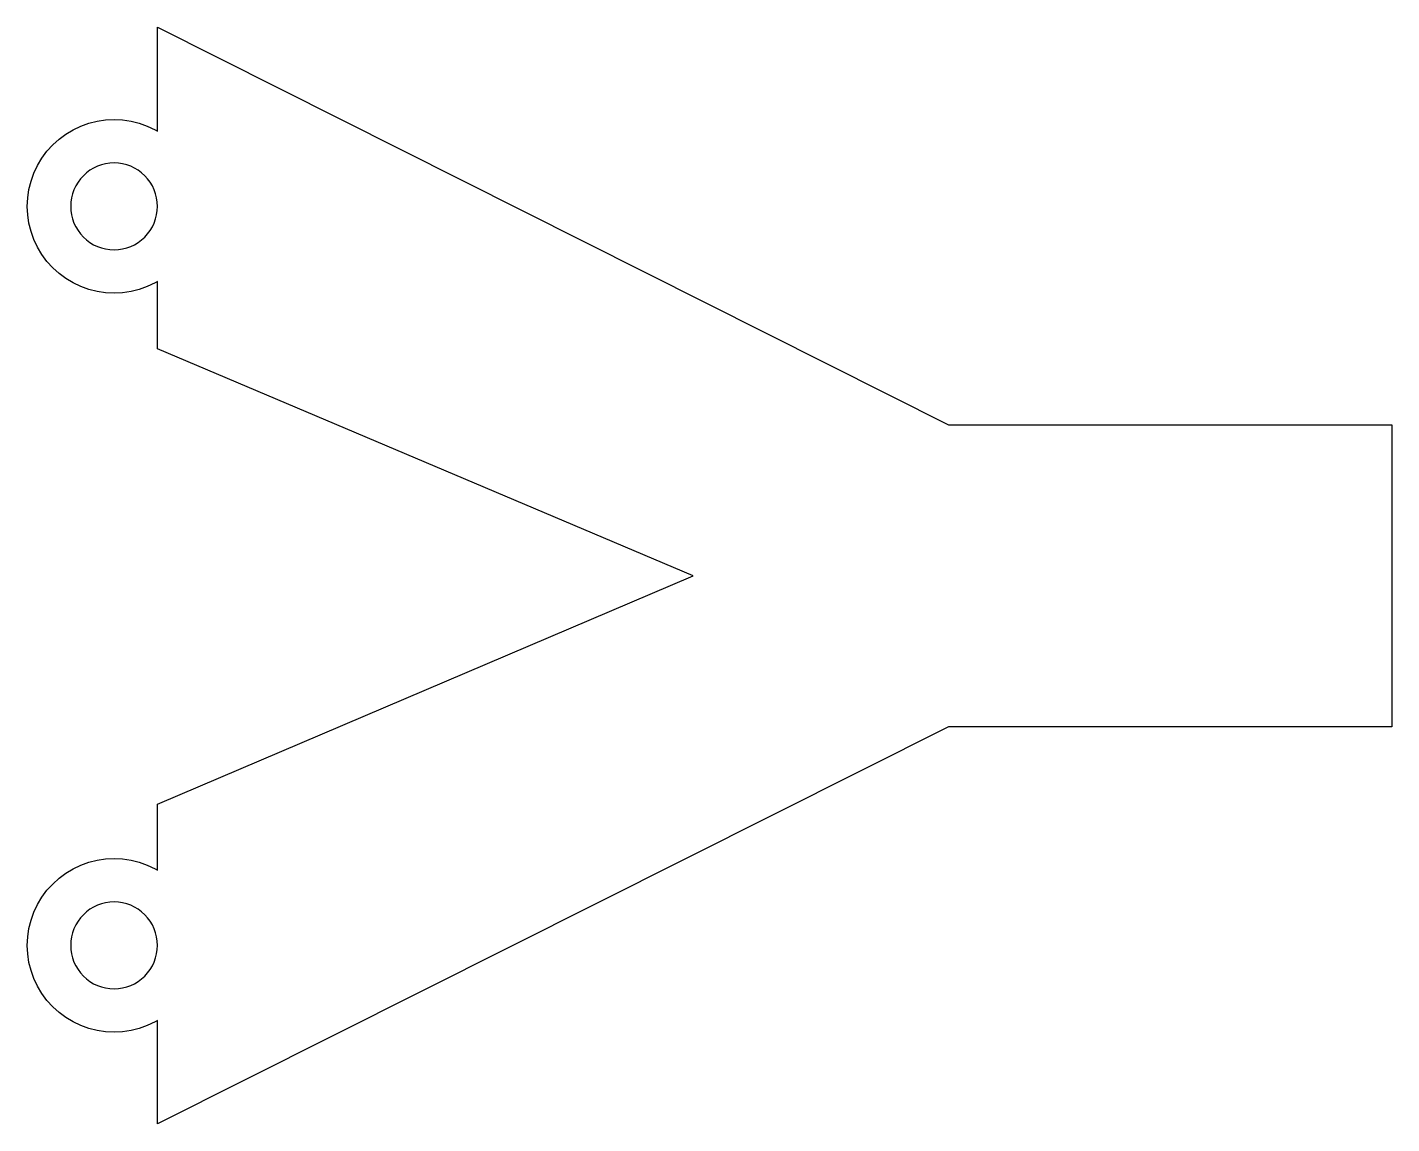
# Model space of a CAD drawing. Header units: millimetres. Extents: x -9.3 to 85, y 9.3 to 85.
import ezdxf

# ---------------------------------------------------------------- set-up
doc = ezdxf.new("R2010")
doc.units = ezdxf.units.MM

msp = doc.modelspace()

# ---------------------------------------------------------------- linework, layer by layer
at = {"color": 0}
for points in [[(36.76, 47.13), (-0.27, 62.83), (-0.27, 67.474), (-0.442, 67.372), (-0.974, 67.12), (-1.528, 66.921), (-2.099, 66.778), (-2.682, 66.692), (-3.27, 66.663), (-3.858, 66.692), (-4.441, 66.778), (-5.012, 66.921), (-5.566, 67.12), (-6.098, 67.372), (-6.603, 67.674), (-7.076, 68.025), (-7.513, 68.42), (-7.908, 68.857), (-8.259, 69.33), (-8.562, 69.835), (-8.813, 70.367), (-9.012, 70.921), (-9.155, 71.493), (-9.241, 72.075), (-9.27, 72.663), (-9.241, 73.251), (-9.155, 73.834), (-9.012, 74.405), (-8.813, 74.959), (-8.562, 75.491), (-8.259, 75.996), (-7.908, 76.469), (-7.513, 76.906), (-7.076, 77.301), (-6.603, 77.652), (-6.098, 77.955), (-5.566, 78.206), (-5.012, 78.405), (-4.441, 78.548), (-3.858, 78.634), (-3.27, 78.663), (-2.682, 78.634), (-2.099, 78.548), (-1.528, 78.405), (-0.974, 78.206), (-0.442, 77.955), (-0.27, 77.852), (-0.27, 85.04), (54.4, 57.56), (85.04, 57.56), (85.04, 36.7), (54.4, 36.7), (-0.27, 9.27), (-0.27, 16.404), (-0.442, 16.301), (-0.974, 16.049), (-1.528, 15.851), (-2.099, 15.708), (-2.682, 15.622), (-3.27, 15.593), (-3.858, 15.622), (-4.441, 15.708), (-5.012, 15.851), (-5.566, 16.049), (-6.098, 16.301), (-6.603, 16.604), (-7.076, 16.955), (-7.513, 17.35), (-7.908, 17.786), (-8.259, 18.259), (-8.562, 18.764), (-8.813, 19.297), (-9.012, 19.851), (-9.155, 20.422), (-9.241, 21.005), (-9.27, 21.593), (-9.241, 22.181), (-9.155, 22.763), (-9.012, 23.334), (-8.813, 23.889), (-8.562, 24.421), (-8.259, 24.926), (-7.908, 25.399), (-7.513, 25.835), (-7.076, 26.231), (-6.603, 26.581), (-6.098, 26.884), (-5.566, 27.136), (-5.012, 27.334), (-4.441, 27.477), (-3.858, 27.564), (-3.27, 27.593), (-2.682, 27.564), (-2.099, 27.477), (-1.528, 27.334), (-0.974, 27.136), (-0.442, 26.884), (-0.27, 26.781), (-0.27, 31.36), (36.76, 47.13)], [(-3.855, 75.605), (-4.141, 75.534), (-4.418, 75.435), (-4.684, 75.309), (-4.937, 75.157), (-5.173, 74.982), (-5.391, 74.784), (-5.589, 74.566), (-5.764, 74.33), (-5.916, 74.077), (-6.042, 73.811), (-6.141, 73.534), (-6.212, 73.248), (-6.256, 72.957), (-6.27, 72.663), (-6.256, 72.369), (-6.212, 72.078), (-6.141, 71.792), (-6.042, 71.515), (-5.916, 71.249), (-5.764, 70.996), (-5.589, 70.76), (-5.391, 70.542), (-5.173, 70.344), (-4.937, 70.169), (-4.684, 70.017), (-4.418, 69.891), (-4.141, 69.792), (-3.855, 69.721), (-3.564, 69.678), (-3.27, 69.663), (-2.976, 69.678), (-2.685, 69.721), (-2.399, 69.792), (-2.122, 69.891), (-1.856, 70.017), (-1.603, 70.169), (-1.367, 70.344), (-1.149, 70.542), (-0.951, 70.76), (-0.776, 70.996), (-0.624, 71.249), (-0.498, 71.515), (-0.399, 71.792), (-0.328, 72.078), (-0.284, 72.369), (-0.27, 72.663), (-0.284, 72.957), (-0.328, 73.248), (-0.399, 73.534), (-0.498, 73.811), (-0.624, 74.077), (-0.776, 74.33), (-0.951, 74.566), (-1.149, 74.784), (-1.367, 74.982), (-1.603, 75.157), (-1.856, 75.309), (-2.122, 75.435), (-2.399, 75.534), (-2.685, 75.605), (-2.976, 75.649), (-3.27, 75.663), (-3.564, 75.649), (-3.855, 75.605)], [(-4.141, 24.463), (-4.418, 24.364), (-4.684, 24.238), (-4.937, 24.087), (-5.173, 23.912), (-5.391, 23.714), (-5.589, 23.496), (-5.764, 23.259), (-5.916, 23.007), (-6.042, 22.741), (-6.141, 22.463), (-6.212, 22.178), (-6.256, 21.887), (-6.27, 21.593), (-6.256, 21.299), (-6.212, 21.007), (-6.141, 20.722), (-6.042, 20.445), (-5.916, 20.178), (-5.764, 19.926), (-5.589, 19.689), (-5.391, 19.471), (-5.173, 19.274), (-4.937, 19.098), (-4.684, 18.947), (-4.418, 18.821), (-4.141, 18.722), (-3.855, 18.65), (-3.564, 18.607), (-3.27, 18.593), (-2.976, 18.607), (-2.685, 18.65), (-2.399, 18.722), (-2.122, 18.821), (-1.856, 18.947), (-1.603, 19.098), (-1.367, 19.274), (-1.149, 19.471), (-0.951, 19.689), (-0.776, 19.926), (-0.624, 20.178), (-0.498, 20.445), (-0.399, 20.722), (-0.328, 21.007), (-0.284, 21.299), (-0.27, 21.593), (-0.284, 21.887), (-0.328, 22.178), (-0.399, 22.463), (-0.498, 22.741), (-0.624, 23.007), (-0.776, 23.259), (-0.951, 23.496), (-1.149, 23.714), (-1.367, 23.912), (-1.603, 24.087), (-1.856, 24.238), (-2.122, 24.364), (-2.399, 24.463), (-2.685, 24.535), (-2.976, 24.578), (-3.27, 24.593), (-3.564, 24.578), (-3.855, 24.535), (-4.141, 24.463)]]:
    msp.add_lwpolyline(points, dxfattribs=at)

doc.saveas('drawing.dxf')
